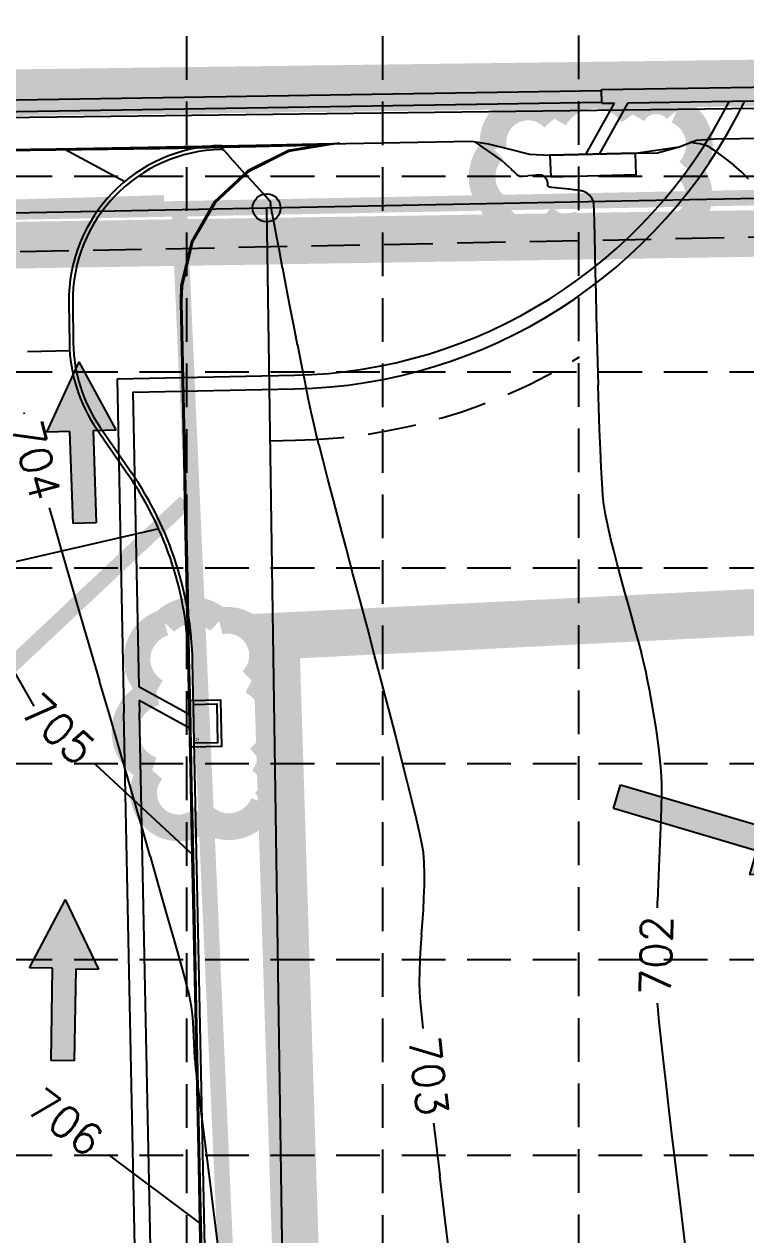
# Model space of a CAD drawing. Extents: x 5513 to 6525, y 3862 to 5479.
# Drawn here: x 6174.7 to 6267.5, y 4988.2 to 5144.1 of the extents above; entities that cross this region are included whole.
import ezdxf

# ---------------------------------------------------------------- set-up
doc = ezdxf.new("R2010")
doc.units = 0
doc.header["$LTSCALE"] = 50
doc.header["$MEASUREMENT"] = 0
for name, pattern in [('DAREA', [0.45, 0.35, -0.1]), ('DASH', [0.375, 0.25, -0.125]), ('HIDDEN', [0.375, 0.25, -0.125]), ('HIDDEN2', [0.1875, 0.125, -0.0625])]:
    doc.linetypes.add(name, pattern=pattern)
for name, color, linetype in [('C-DRNA-E', 11, 'DAREA'), ('C-DRNG-FLOW-ARRW', 7, 'Continuous'), ('C-PKNG-BACK-N', 7, 'Continuous'), ('C-PKNG-FACE-N', 4, 'Continuous'), ('C-STRM-PIPE-E', 14, 'Continuous'), ('C-STRM-PIPE-N', 4, 'Continuous'), ('c-strm-strc-n', 4, 'Continuous'), ('C-TOPO-MAJR-N', 7, 'Continuous'), ('C-TOPO-MINR-N', 7, 'Continuous'), ('C-WTRC-EDGE', 4, 'HIDDEN2'), ('C-WTRC-FLOW-N', 7, 'Continuous'), ('CONT-MNR', 14, 'Continuous'), ('GRID', 254, 'HIDDEN'), ('INLET PROTECTION', 5, 'Continuous'), ('LIMITS OF DISTURBANCE', 1, 'DASH'), ('SILT FENCE', 200, 'Continuous'), ('V-ESMT-STRM-N', 2, 'HIDDEN2'), ('V-ESMT-UTIL-N', 2, 'HIDDEN2'), ('v-pave-back-e', 6, 'Continuous'), ('v-prop-corn', 2, 'Continuous'), ('v-prop-line', 3, 'Continuous'), ('V-PROP-SUBD-N', 4, 'Continuous'), ('v-strm-strc', 7, 'Continuous'), ('v-topo-bndy', 140, 'Continuous'), ('V-TOPO-BNDY-2', 7, 'Continuous')]:
    doc.layers.add(name, color=color, linetype=linetype)
for name, color, linetype, plot in [('C-TOPO-TINN--SUB-FACE', 6, 'Continuous', False), ('C-TOPO-TINN-CURB', 5, 'Continuous', False), ('C-TOPO-TINN-PVMT', 4, 'Continuous', False), ('C-TOPO-TINN-SUBG', 3, 'Continuous', False)]:
    doc.layers.add(name, color=color, linetype=linetype, plot=plot)
doc.styles.add('L100', font='simplex', dxfattribs={"height": 5})
doc.styles.add('L80', font='simplex', dxfattribs={"height": 4})
doc.styles.get("Standard").update_dxf_attribs({"font": 'ARIAL.TTF'})

# ---------------------------------------------------------------- blocks, each defined once
blk = doc.blocks.new('tf')
for p, q in [((0.0358, 0.1557), (-0.0842, 0.0957)), ((0.0358, 0.1157), (0.0358, 0.1557)), ((0.0358, 0.1157), (0.1958, 0.1157)), ((0.1958, 0.1157), (0.1958, 0.0757)), ((0.0358, 0.0357), (-0.0842, 0.0957)), ((0.0358, 0.0757), (0.0358, 0.0357)), ((0.1958, 0.0757), (0.0358, 0.0757))]:
    blk.add_line(p, q)
for points in [[(0.0358, 0.1557), (0.0358, 0.0357), (-0.0842, 0.0957), (0.0358, 0.0357)], [(0.1958, 0.0757), (0.1958, 0.1157), (0.0358, 0.0757), (0.0358, 0.1157)]]:
    blk.add_solid(points)

msp = doc.modelspace()

# ---------------------------------------------------------------- linework, layer by layer
at = {"layer": 'C-DRNA-E', "color": 7, "const_width": 2, "flags": 128}
msp.add_lwpolyline([(5728.77, 4476.01), (6423.84, 4489.8), (6414.53, 5124.61), (6036.52, 5117.29), (6006.42, 5046.81), (5930.42, 4919.4)], dxfattribs=at)
at = {"layer": 'C-PKNG-BACK-N', "color": 7}
for p, q in [((6180.9, 5108.23), (6180.97, 5103.05)), ((6184.41, 5092.26), (6188.5, 5086.31)), ((6203.86, 4699.05), (6196.33, 5062.01))]:
    msp.add_line(p, q, dxfattribs=at)
for centre, radius, start, end in [((6200.4, 5108.49), 19.5, 91.0012, 180.7696), ((6200.47, 5103.31), 19.5, 180.7696, 214.5368), ((6151.84, 5061.08), 44.5, 1.1876, 34.5368)]:
    msp.add_arc(centre, radius, start, end, dxfattribs=at)
at = {"layer": 'C-PKNG-FACE-N', "color": 7}
for p, q in [((6180.4, 5108.22), (6180.47, 5103.05)), ((6184, 5091.98), (6188.09, 5086.03)), ((6203.36, 4699.04), (6195.83, 5062))]:
    msp.add_line(p, q, dxfattribs=at)
for centre, radius, start, end in [((6200.4, 5108.49), 20, 91.0012, 180.7696), ((6200.47, 5103.31), 20, 180.7696, 214.5368), ((6151.84, 5061.08), 44, 1.1876, 34.5368)]:
    msp.add_arc(centre, radius, start, end, dxfattribs=at)
at = {"layer": 'C-STRM-PIPE-E', "color": 7}
for p, q in [((6248.99, 5135.7), (6398.15, 5138.05)), ((6131.24, 5133.72), (6248.99, 5135.57)), ((6249.01, 5133.95), (6248.99, 5135.7)), ((6252.39, 5134), (6398.18, 5136.3)), ((6131.26, 5132.22), (6249.01, 5134.07)), ((6246.97, 5127.36), (6250.65, 5133.97)), ((6248.71, 5127.4), (6252.39, 5134)), ((6249.01, 5133.95), (6250.65, 5133.97))]:
    msp.add_line(p, q, dxfattribs=at)
at = {"layer": 'C-STRM-PIPE-N', "color": 7}
for p, q in [((6186.62, 5098.46), (6209.42, 5098.91)), ((6186.62, 5098.46), (6187.5, 5055.43)), ((6188.65, 5096.75), (6209.45, 5097.16)), ((6188.65, 5096.75), (6189.43, 5058.76)), ((6195.98, 5055.15), (6189.43, 5058.76)), ((6189.46, 5057.02), (6189.5, 5055.47)), ((6196.01, 5053.42), (6189.46, 5057.02)), ((6194.71, 4701.83), (6187.5, 5055.43)), ((6196.71, 4701.87), (6189.5, 5055.47))]:
    msp.add_line(p, q, dxfattribs=at)
for radius, end in [(64.12, 333.2953), (65.88, 334.0885)]:
    msp.add_arc((6208.15, 5163.02), radius, 271.1368, end, dxfattribs=at)
at = {"layer": 'c-strm-strc-n', "color": 7}
for points in [[(6195.94, 5057), (6199.94, 5057.08), (6200.06, 5051.08), (6196.06, 5051)], [(6196.45, 5056.51), (6199.45, 5056.57), (6199.55, 5051.57), (6196.55, 5051.51)]]:
    msp.add_lwpolyline(points, close=True, dxfattribs=at)
at = {"layer": 'C-TOPO-MAJR-N', "color": 7, "elevation": 705}
for points in [[(6191.98, 5079.11), (6166.19, 5073.19), (6175.88, 5056.28)], [(6183.8, 5048.83), (6196.35, 5037.11)]]:
    msp.add_lwpolyline(points, dxfattribs=at)
at = {"layer": 'C-TOPO-MINR-N', "color": 7}
for points, elevation in [([(6179.8, 5128.08), (6187.6, 5123.86)], 703), ([(6175.08, 5101.97), (6180.5, 5102.08)], 704), ([(6197.33, 4989.66), (6185.56, 4998.49)], 706)]:
    msp.add_lwpolyline(points, dxfattribs=dict(at, elevation=elevation))
at = {"layer": 'C-TOPO-TINN--SUB-FACE', "color": 7}
msp.add_polyline3d([(6172.06, 5127.89, 703.85), (6182.06, 5128.03, 703.54), (6192.06, 5128.18, 703.23), (6194.46, 5128.22, 703.16), (6204.46, 5128.44, 702.85), (6213.8, 5128.66, 702.56), (6208.71, 5127.81, 702.85), (6203.45, 5125.21, 703.14), (6199.17, 5121.2, 703.42), (6196.23, 5116.12, 703.71), (6194.89, 5110.41, 704), (6194.82, 5108.31, 704.1), (6195.03, 5098.31, 704.64), (6195.24, 5088.32, 705.19), (6195.36, 5082.58, 705.5), (6195.56, 5072.58, 705.31), (6195.77, 5062.59, 705.12), (6195.91, 5056.06, 705), (6196.11, 5046.07, 705.26), (6196.3, 5037.11, 705.5), (6196.51, 5027.11, 705.71), (6196.71, 5017.11, 705.92), (6196.92, 5007.11, 706.13), (6197.13, 4997.12, 706.34), (6197.28, 4989.66, 706.5), (6197.49, 4979.66, 706.62)], dxfattribs=at)
at = {"layer": 'C-TOPO-TINN-CURB', "color": 7}
msp.add_polyline3d([(6172.06, 5127.99, 703.85), (6182.06, 5128.13, 703.54), (6192.06, 5128.28, 703.23), (6194.46, 5128.32, 703.16), (6204.46, 5128.54, 702.86), (6214.45, 5128.77, 702.56), (6215.2, 5128.79, 702.56), (6208.74, 5127.71, 702.85), (6203.51, 5125.12, 703.14), (6199.25, 5121.13, 703.42), (6196.32, 5116.08, 703.71), (6194.99, 5110.39, 704), (6194.92, 5108.31, 704.1), (6195.13, 5098.31, 704.64), (6195.34, 5088.32, 705.19), (6195.46, 5082.58, 705.5), (6195.66, 5072.59, 705.31), (6195.87, 5062.59, 705.12), (6196.01, 5056.07, 705), (6196.21, 5046.07, 705.26), (6196.4, 5037.11, 705.5), (6196.61, 5027.11, 705.71), (6196.81, 5017.11, 705.92), (6197.02, 5007.12, 706.13), (6197.23, 4997.12, 706.34), (6197.38, 4989.66, 706.5), (6197.59, 4979.67, 706.62)], dxfattribs=at)
at = {"layer": 'C-TOPO-TINN-PVMT', "color": 7}
msp.add_polyline3d([(6172.06, 5127.94, 703.35), (6182.06, 5128.08, 703.04), (6192.06, 5128.23, 702.73), (6194.46, 5128.27, 702.66), (6204.46, 5128.49, 702.36), (6214.45, 5128.72, 702.06), (6214.5, 5128.72, 702.06), (6208.73, 5127.76, 702.35), (6203.48, 5125.17, 702.64), (6199.21, 5121.16, 702.92), (6196.28, 5116.1, 703.21), (6194.94, 5110.4, 703.5), (6194.87, 5108.31, 703.6), (6195.08, 5098.31, 704.14), (6195.29, 5088.32, 704.69), (6195.41, 5082.58, 705), (6195.61, 5072.59, 704.81), (6195.82, 5062.59, 704.62), (6195.96, 5056.07, 704.5), (6196.16, 5046.07, 704.76), (6196.35, 5037.11, 705), (6196.56, 5027.11, 705.21), (6196.76, 5017.11, 705.42), (6196.97, 5007.12, 705.63), (6197.18, 4997.12, 705.84), (6197.33, 4989.66, 706), (6197.54, 4979.66, 706.12)], dxfattribs=at)
at = {"layer": 'C-TOPO-TINN-SUBG', "color": 7}
msp.add_polyline3d([(6172.06, 5127.84, 702.85), (6182.06, 5127.98, 702.54), (6192.06, 5128.13, 702.23), (6194.46, 5128.17, 702.16), (6204.46, 5128.39, 701.85), (6213.1, 5128.59, 701.56), (6208.7, 5127.86, 701.85), (6203.42, 5125.25, 702.14), (6199.13, 5121.23, 702.42), (6196.18, 5116.14, 702.71), (6194.84, 5110.41, 703), (6194.77, 5108.31, 703.1), (6194.98, 5098.31, 703.64), (6195.19, 5088.31, 704.19), (6195.31, 5082.58, 704.5), (6195.51, 5072.58, 704.31), (6195.72, 5062.59, 704.12), (6195.86, 5056.06, 704), (6196.06, 5046.07, 704.26), (6196.25, 5037.11, 704.5), (6196.46, 5027.11, 704.71), (6196.66, 5017.11, 704.92), (6196.87, 5007.11, 705.13), (6197.08, 4997.12, 705.34), (6197.23, 4989.66, 705.5), (6197.44, 4979.66, 705.62)], dxfattribs=at)
at = {"layer": 'C-WTRC-EDGE', "color": 7, "const_width": 2}
for points in [[(6192.68, 5121.11), (6042.46, 5116.72)], [(6211.45, 4739.29), (6194.63, 5120.25)], [(6162.27, 5119.61), (6163.79, 5052.83), (6195.41, 5082.58)]]:
    msp.add_lwpolyline(points, dxfattribs=at)
at = {"layer": 'CONT-MNR', "color": 42}
for points, elevation in [([(6233.14, 5128.68), (6232.69, 5128.99)], 702), ([(6260.49, 5128.91), (6260.53, 5128.98)], 701), ([(6260.57, 5128.88), (6260.49, 5128.91)], 701), ([(6260.53, 5128.98), (6260.59, 5129.05)], 701), ([(6201.16, 5126.98), (6200.38, 5127.84)], 703), ([(6234.42, 5127.79), (6233.74, 5128.26)], 702), ([(6235.1, 5127.31), (6234.42, 5127.79)], 702), ([(6260.93, 5128.79), (6260.74, 5128.84)], 701), ([(6264.25, 5127.34), (6263.51, 5127.86)], 701), ([(6266.99, 5125.1), (6266.04, 5125.94)], 701), ([(6204.07, 5123.78), (6203.08, 5124.87)], 703), ([(6238.83, 5124.52), (6238.46, 5124.52)], 702), ([(6240.92, 5124.71), (6240.24, 5124.66)], 702), ([(6241.6, 5124.5), (6241.31, 5124.68)], 702), ([(6241.99, 5123.98), (6241.82, 5124.25)], 702), ([(6242.08, 5123.32), (6242.06, 5123.47)], 702), ([(6242.19, 5123.18), (6242.16, 5123.19)], 702), ([(6243.88, 5122.95), (6243.07, 5123.04)], 702), ([(6206.41, 5121.17), (6206.22, 5121.39)], 703), ([(6247.73, 5121.73), (6247.48, 5122.05)], 702), ([(6247.94, 5121.34), (6247.73, 5121.73)], 702), ([(6247.98, 5120.95), (6247.94, 5121.34)], 702), ([(6206.38, 5120.88), (6206.41, 5121.03)], 703), ([(6206.82, 5118.51), (6206.58, 5119.77)], 703), ([(6207.13, 5116.87), (6206.82, 5118.51)], 703), ([(6248.22, 5112.18), (6248.17, 5114.64)], 702), ([(6208.87, 5107.84), (6208.38, 5110.34)], 703), ([(6248.34, 5106.62), (6248.28, 5109.49)], 702), ([(6209.36, 5105.29), (6208.87, 5107.84)], 703), ([(6248.48, 5100.64), (6248.41, 5103.65)], 702), ([(6211.61, 5094.14), (6211.23, 5095.94)], 703), ([(6211.93, 5092.69), (6211.61, 5094.14)], 703), ([(6212.6, 5089.94), (6212.2, 5091.55)], 703), ([(6213.75, 5085.53), (6213.13, 5087.92)], 703), ([(6249.04, 5085.02), (6248.93, 5087.02)], 702), ([(6214.46, 5082.83), (6213.75, 5085.53)], 703), ([(6249.16, 5083.4), (6249.04, 5085.02)], 702), ([(6179.46, 5076.44), (6178.46, 5079.93)], 704), ([(6216.98, 5073.34), (6216.09, 5076.69)], 703), ([(6250.99, 5074.6), (6250.55, 5076.32)], 702), ([(6217.9, 5069.88), (6216.98, 5073.34)], 703), ([(6251.95, 5071.08), (6251.46, 5072.84)], 702), ([(6181.78, 5068.43), (6180.57, 5072.59)], 704), ([(6183.05, 5064.05), (6181.78, 5068.43)], 704), ([(6253.78, 5064.47), (6253.36, 5065.99)], 702), ([(6254.91, 5059.62), (6254.67, 5060.82)], 702), ([(6221.59, 5055.87), (6220.7, 5059.3)], 703), ([(6223.24, 5049.47), (6222.45, 5052.58)], 703), ([(6256.35, 5050.93), (6256.19, 5052.18)], 702), ([(6256.49, 5049.7), (6256.35, 5050.93)], 702), ([(6188.38, 5045.67), (6187.05, 5050.25)], 704), ([(6256.7, 5047.25), (6256.61, 5048.47)], 702), ([(6256.7, 5043.35), (6256.73, 5044.9)], 702), ([(6256.73, 5044.9), (6256.73, 5046.22)], 702), ([(6225.16, 5041.72), (6224.61, 5043.99)], 703), ([(6256.65, 5041.6), (6256.7, 5043.35)], 702), ([(6190.89, 5036.96), (6189.67, 5041.22)], 704), ([(6225.88, 5038.39), (6225.58, 5039.84)], 703), ([(6256.49, 5037.66), (6256.58, 5039.69)], 702), ([(6256.4, 5035.54), (6256.49, 5037.66)], 702), ([(6256.3, 5033.38), (6256.4, 5035.54)], 702), ([(6193.08, 5029.33), (6192.04, 5032.97)], 704), ([(6226.12, 5031.64), (6226.18, 5033.2)], 703), ([(6226.04, 5030.05), (6226.12, 5031.64)], 703), ([(6194, 5026.09), (6193.08, 5029.33)], 704), ([(6194.77, 5023.34), (6194, 5026.09)], 704), ([(6225.57, 5022.15), (6225.63, 5023.65)], 703), ([(6225.58, 5019.4), (6225.55, 5020.73)], 703), ([(6225.67, 5018.21), (6225.58, 5019.4)], 703), ([(6225.88, 5016.13), (6225.67, 5018.21)], 703), ([(6196.39, 5015.59), (6196.31, 5016.55)], 704), ([(6196.45, 5014.68), (6196.39, 5015.59)], 704), ([(6196.5, 5013.77), (6196.45, 5014.68)], 704), ([(6196.75, 5009.71), (6196.65, 5010.84)], 704), ([(6196.87, 5008.67), (6196.75, 5009.71)], 704), ([(6197.12, 5006.65), (6196.87, 5008.67)], 704), ([(6197.48, 5003.76), (6197.12, 5006.65)], 704), ([(6227.59, 5000.9), (6227.4, 5002.55)], 703), ([(6258.45, 4997.71), (6258.04, 5001.18)], 702), ([(6199.12, 4990.74), (6198.49, 4995.7)], 704), ([(6259.31, 4990.57), (6258.88, 4994.16)], 702), ([(6229.49, 4984.77), (6228.82, 4990.41)], 703)]:
    msp.add_lwpolyline(points, dxfattribs=dict(at, elevation=elevation))
at = {"layer": 'CONT-MNR', "color": 42, "extrusion": (0.740187, 0.672401, 0), "elevation": 8037.4}
msp.add_lwpolyline([(-373.58, 703), (-372.75, 703)], dxfattribs=at)
at = {"layer": 'CONT-MNR', "color": 42, "extrusion": (-0.567141, -0.823621, 0), "elevation": -7759.15}
msp.add_lwpolyline([(2225.79, 702), (2225.06, 702)], dxfattribs=at)
at = {"layer": 'CONT-MNR', "color": 42, "extrusion": (-0.251376, -0.967889, 0), "elevation": -6537.95}
msp.add_lwpolyline([(4770.43, 701), (4770.26, 701)], dxfattribs=at)
at = {"layer": 'CONT-MNR', "color": 42, "extrusion": (-0.131906, -0.991262, 0), "elevation": -5909.83}
msp.add_lwpolyline([(5529.97, 701), (5529.71, 701)], dxfattribs=at)
at = {"layer": 'CONT-MNR', "color": 42, "extrusion": (-0.125204, -0.992131, 0), "elevation": -5872.33}
msp.add_lwpolyline([(5570.21, 701), (5569.78, 701)], dxfattribs=at)
at = {"layer": 'CONT-MNR', "color": 42, "extrusion": (-0.199476, -0.979903, 0), "elevation": -6274.67}
msp.add_lwpolyline([(5113.25, 701), (5112.73, 701)], dxfattribs=at)
at = {"layer": 'CONT-MNR', "color": 42, "extrusion": (-0.348875, -0.937169, 0), "elevation": -6991.07}
msp.add_lwpolyline([(4079.95, 701), (4079.43, 701)], dxfattribs=at)
at = {"layer": 'CONT-MNR', "color": 42, "extrusion": (-0.507487, -0.861659, 0), "elevation": -7597.15}
msp.add_lwpolyline([(2794.02, 701), (2793.64, 701)], dxfattribs=at)
at = {"layer": 'CONT-MNR', "color": 42, "extrusion": (0.545998, 0.837787, 0), "elevation": 7715.91}
msp.add_lwpolyline([(-2447.68, 701), (-2447.02, 701)], dxfattribs=at)
at = {"layer": 'CONT-MNR', "color": 42, "extrusion": (0.7392, 0.673486, 0), "elevation": 8036.84}
msp.add_lwpolyline([(-387.91, 703), (-386.53, 703)], dxfattribs=at)
at = {"layer": 'CONT-MNR', "color": 42, "extrusion": (0.739341, 0.673332, 0), "elevation": 8036.92}
msp.add_lwpolyline([(-387.71, 703), (-386.23, 703)], dxfattribs=at)
at = {"layer": 'CONT-MNR', "color": 42, "extrusion": (0.582944, 0.812512, 0), "elevation": 7800.72}
msp.add_lwpolyline([(-2077.91, 702), (-2077.16, 702)], dxfattribs=at)
at = {"layer": 'CONT-MNR', "color": 42, "extrusion": (-0.604475, -0.796624, 0), "elevation": -7853.53}
msp.add_lwpolyline([(1869.03, 702), (1868.44, 702)], dxfattribs=at)
at = {"layer": 'CONT-MNR', "color": 42, "extrusion": (0.645059, 0.764132, 0), "elevation": 7940.05}
msp.add_lwpolyline([(-1458.92, 702), (-1458.35, 702)], dxfattribs=at)
at = {"layer": 'CONT-MNR', "color": 42, "extrusion": (-0.671601, -0.740913, 0), "elevation": -7986.55}
msp.add_lwpolyline([(1178.63, 702), (1178.06, 702)], dxfattribs=at)
at = {"layer": 'CONT-MNR', "color": 42, "extrusion": (0.599664, 0.800252, 0), "elevation": 7859.61}
msp.add_lwpolyline([(-1939.37, 701), (-1938.29, 701)], dxfattribs=at)
at = {"layer": 'CONT-MNR', "color": 42, "extrusion": (0.629371, 0.777105, 0), "elevation": 7927.06}
msp.add_lwpolyline([(-1643.24, 701), (-1642.05, 701)], dxfattribs=at)
at = {"layer": 'CONT-MNR', "color": 42, "extrusion": (-0.686322, -0.727298, 0), "elevation": -8008.58}
msp.add_lwpolyline([(1018.77, 702), (1018.25, 702)], dxfattribs=at)
at = {"layer": 'CONT-MNR', "color": 42, "extrusion": (-0.690827, -0.72302, 0), "elevation": -8014.75}
msp.add_lwpolyline([(969.41, 702), (968.99, 702)], dxfattribs=at)
at = {"layer": 'CONT-MNR', "color": 42, "extrusion": (-0.675981, -0.73692, 0), "elevation": -7993.38}
msp.add_lwpolyline([(1132.47, 702), (1132.2, 702)], dxfattribs=at)
at = {"layer": 'CONT-MNR', "color": 42, "extrusion": (-0.688873, -0.724883, 0), "elevation": -8012.11}
msp.add_lwpolyline([(991.56, 702), (991.31, 702)], dxfattribs=at)
at = {"layer": 'CONT-MNR', "color": 42, "extrusion": (-0.675185, -0.737649, 0), "elevation": -7992.15}
msp.add_lwpolyline([(1141.57, 702), (1141.35, 702)], dxfattribs=at)
at = {"layer": 'CONT-MNR', "color": 42, "extrusion": (-0.455229, -0.890375, 0), "elevation": -7402.67}
msp.add_lwpolyline([(3221.74, 702), (3221.51, 702)], dxfattribs=at)
at = {"layer": 'CONT-MNR', "color": 42, "extrusion": (0.093237, -0.995644, 0), "elevation": -4520.5}
msp.add_lwpolyline([(6690.11, 702), (6689.45, 702)], dxfattribs=at)
at = {"layer": 'CONT-MNR', "color": 42, "extrusion": (0.102251, -0.994759, 0), "elevation": -4459.73}
msp.add_lwpolyline([(6731.53, 702), (6730.77, 702)], dxfattribs=at)
at = {"layer": 'CONT-MNR', "color": 42, "extrusion": (-0.063211, -0.998, 0), "elevation": -5508.95}
msp.add_lwpolyline([(5904.9, 702), (5904.5, 702)], dxfattribs=at)
at = {"layer": 'CONT-MNR', "color": 42, "extrusion": (0.750724, 0.660616, 0), "elevation": 8071.05}
msp.add_lwpolyline([(-276.55, 702), (-276.21, 702)], dxfattribs=at)
at = {"layer": 'CONT-MNR', "color": 42, "extrusion": (-0.706418, -0.707795, 0), "elevation": -8054.63}
msp.add_lwpolyline([(816.57, 701), (815.28, 701)], dxfattribs=at)
at = {"layer": 'CONT-MNR', "color": 42, "extrusion": (0.740581, 0.671967, 0), "elevation": 8037.63}
msp.add_lwpolyline([(-375.7, 703), (-374.35, 703)], dxfattribs=at)
at = {"layer": 'CONT-MNR', "color": 42, "extrusion": (0.742172, 0.67021, 0), "elevation": 8038.5}
msp.add_lwpolyline([(-357.76, 703), (-356.65, 703)], dxfattribs=at)
at = {"layer": 'CONT-MNR', "color": 42, "extrusion": (0.97371, 0.227791, 0), "elevation": 7245.08}
msp.add_lwpolyline([(3567.11, 702), (3567.4, 702)], dxfattribs=at)
at = {"layer": 'CONT-MNR', "color": 42, "extrusion": (0.99985, 0.017307, 0), "elevation": 6329.8}
msp.add_lwpolyline([(5014.67, 702), (5014.89, 702)], dxfattribs=at)
at = {"layer": 'CONT-MNR', "color": 42, "extrusion": (0.890047, 0.455869, 0), "elevation": 7891.31}
msp.add_lwpolyline([(1714.32, 702), (1714.42, 702)], dxfattribs=at)
at = {"layer": 'CONT-MNR', "color": 42, "extrusion": (0.742137, 0.670248, 0), "elevation": 8066.35}
msp.add_lwpolyline([(-381.68, 702), (-381.63, 702)], dxfattribs=at)
at = {"layer": 'CONT-MNR', "color": 42, "extrusion": (-0.291826, -0.956471, 0), "elevation": -6721.8}
msp.add_lwpolyline([(4475.5, 702), (4475.4, 702)], dxfattribs=at)
at = {"layer": 'CONT-MNR', "color": 42, "extrusion": (-0.174865, -0.984592, 0), "elevation": -6135.77}
msp.add_lwpolyline([(5250.52, 702), (5250.25, 702)], dxfattribs=at)
at = {"layer": 'CONT-MNR', "color": 42, "extrusion": (-0.122034, -0.992526, 0), "elevation": -5846.61}
msp.add_lwpolyline([(5571.22, 702), (5570.7, 702)], dxfattribs=at)
at = {"layer": 'CONT-MNR', "color": 42, "extrusion": (-0.096969, -0.995287, 0), "elevation": -5704.27}
msp.add_lwpolyline([(5718.6, 702), (5717.69, 702)], dxfattribs=at)
at = {"layer": 'CONT-MNR', "color": 42, "extrusion": (-0.109892, -0.993944, 0), "elevation": -5778.09}
msp.add_lwpolyline([(5644.88, 702), (5644.01, 702)], dxfattribs=at)
at = {"layer": 'CONT-MNR', "color": 42, "extrusion": (-0.147698, -0.989032, 0), "elevation": -5989.06}
msp.add_lwpolyline([(5421.24, 702), (5420.53, 702)], dxfattribs=at)
at = {"layer": 'CONT-MNR', "color": 42, "extrusion": (0.745955, 0.665997, 0), "elevation": 8040.39}
msp.add_lwpolyline([(-312.99, 703), (-312.23, 703)], dxfattribs=at)
at = {"layer": 'CONT-MNR', "color": 42, "extrusion": (0.997922, -0.064426, 0), "elevation": 5863.58}
msp.add_lwpolyline([(5510.24, 703), (5510.38, 703)], dxfattribs=at)
at = {"layer": 'CONT-MNR', "color": 42, "extrusion": (-0.266449, -0.963849, 0), "elevation": -6601.81}
msp.add_lwpolyline([(4656.05, 702), (4655.62, 702)], dxfattribs=at)
at = {"layer": 'CONT-MNR', "color": 42, "extrusion": (0.512762, 0.858531, 0), "elevation": 7600.97}
msp.add_lwpolyline([(-2736.86, 702), (-2736.41, 702)], dxfattribs=at)
at = {"layer": 'CONT-MNR', "color": 42, "extrusion": (-0.647324, -0.762215, 0), "elevation": -7948.25}
msp.add_lwpolyline([(1446.3, 702), (1445.89, 702)], dxfattribs=at)
at = {"layer": 'CONT-MNR', "color": 42, "extrusion": (0.984223, 0.176932, 0), "elevation": 7014.51}
msp.add_lwpolyline([(3941.68, 703), (3941.98, 703)], dxfattribs=at)
at = {"layer": 'CONT-MNR', "color": 42, "extrusion": (0.983009, 0.18356, 0), "elevation": 7040.91}
msp.add_lwpolyline([(3893.5, 703), (3894.32, 703)], dxfattribs=at)
at = {"layer": 'CONT-MNR', "color": 42, "extrusion": (0.998909, 0.046704, 0), "elevation": 6480.33}
msp.add_lwpolyline([(4822.63, 702), (4823.56, 702)], dxfattribs=at)
at = {"layer": 'CONT-MNR', "color": 42, "extrusion": (0.999473, 0.032468, 0), "elevation": 6410.97}
msp.add_lwpolyline([(4913.06, 702), (4914.47, 702)], dxfattribs=at)
at = {"layer": 'CONT-MNR', "color": 42, "extrusion": (0.999648, 0.02653, 0), "elevation": 6381.67}
msp.add_lwpolyline([(4949.25, 702), (4951.06, 702)], dxfattribs=at)
at = {"layer": 'CONT-MNR', "color": 42, "extrusion": (0.982318, 0.187219, 0), "elevation": 7055.36}
msp.add_lwpolyline([(3862.31, 703), (3864.3, 703)], dxfattribs=at)
at = {"layer": 'CONT-MNR', "color": 42, "extrusion": (0.999721, 0.023625, 0), "elevation": 6367.26}
msp.add_lwpolyline([(4965.6, 702), (4967.77, 702)], dxfattribs=at)
at = {"layer": 'CONT-MNR', "color": 42, "extrusion": (0.982155, 0.188074, 0), "elevation": 7058.71}
msp.add_lwpolyline([(3853.93, 703), (3856.17, 703)], dxfattribs=at)
at = {"layer": 'CONT-MNR', "color": 42, "extrusion": (0.98198, 0.188985, 0), "elevation": 7062.29}
msp.add_lwpolyline([(3844.95, 703), (3847.38, 703)], dxfattribs=at)
at = {"layer": 'CONT-MNR', "color": 42, "extrusion": (0.999763, 0.021756, 0), "elevation": 6357.96}
msp.add_lwpolyline([(4972.34, 702), (4975.03, 702)], dxfattribs=at)
at = {"layer": 'CONT-MNR', "color": 42, "extrusion": (0.999742, 0.022714, 0), "elevation": 6362.72}
msp.add_lwpolyline([(4960.41, 702), (4963.38, 702)], dxfattribs=at)
at = {"layer": 'CONT-MNR', "color": 42, "extrusion": (0.981259, 0.192694, 0), "elevation": 7076.75}
msp.add_lwpolyline([(3810.53, 703), (3813.11, 703)], dxfattribs=at)
at = {"layer": 'CONT-MNR', "color": 42, "extrusion": (0.980892, 0.194555, 0), "elevation": 7083.97}
msp.add_lwpolyline([(3794.61, 703), (3797.1, 703)], dxfattribs=at)
at = {"layer": 'CONT-MNR', "color": 42, "extrusion": (0.980402, 0.197006, 0), "elevation": 7093.43}
msp.add_lwpolyline([(3774.55, 703), (3776.89, 703)], dxfattribs=at)
at = {"layer": 'CONT-MNR', "color": 42, "extrusion": (0.999663, 0.025951, 0), "elevation": 6378.75}
msp.add_lwpolyline([(4933.76, 702), (4936.76, 702)], dxfattribs=at)
at = {"layer": 'CONT-MNR', "color": 42, "extrusion": (0.979713, 0.200406, 0), "elevation": 7106.48}
msp.add_lwpolyline([(3747.79, 703), (3749.92, 703)], dxfattribs=at)
at = {"layer": 'CONT-MNR', "color": 42, "extrusion": (0.999591, 0.028613, 0), "elevation": 6391.86}
msp.add_lwpolyline([(4913.84, 702), (4916.76, 702)], dxfattribs=at)
at = {"layer": 'CONT-MNR', "color": 42, "extrusion": (0.99948, 0.03225, 0), "elevation": 6409.7}
msp.add_lwpolyline([(4887.76, 702), (4890.55, 702)], dxfattribs=at)
at = {"layer": 'CONT-MNR', "color": 42, "extrusion": (0.972292, 0.23377, 0), "elevation": 7194.41}
msp.add_lwpolyline([(3509.3, 704), (3509.46, 704)], dxfattribs=at)
at = {"layer": 'CONT-MNR', "color": 42, "extrusion": (0.972719, 0.231985, 0), "elevation": 7223.89}
msp.add_lwpolyline([(3511.51, 703), (3512.69, 703)], dxfattribs=at)
at = {"layer": 'CONT-MNR', "color": 42, "extrusion": (0.999305, 0.037278, 0), "elevation": 6434.21}
msp.add_lwpolyline([(4852.86, 702), (4855.45, 702)], dxfattribs=at)
at = {"layer": 'CONT-MNR', "color": 42, "extrusion": (0.968338, 0.249643, 0), "elevation": 7286.57}
msp.add_lwpolyline([(3375.76, 703), (3377.85, 703)], dxfattribs=at)
at = {"layer": 'CONT-MNR', "color": 42, "extrusion": (0.999011, 0.044453, 0), "elevation": 6468.89}
msp.add_lwpolyline([(4804.21, 702), (4806.53, 702)], dxfattribs=at)
at = {"layer": 'CONT-MNR', "color": 42, "extrusion": (0.966665, 0.256043, 0), "elevation": 7308.73}
msp.add_lwpolyline([(3319.16, 703), (3322.23, 703)], dxfattribs=at)
at = {"layer": 'CONT-MNR', "color": 42, "extrusion": (0.994192, 0.107624, 0), "elevation": 6759.96}
msp.add_lwpolyline([(4380.14, 702), (4381.32, 702)], dxfattribs=at)
at = {"layer": 'CONT-MNR', "color": 42, "extrusion": (0.986606, 0.163119, 0), "elevation": 6994.6}
msp.add_lwpolyline([(3993.5, 702), (3994.79, 702)], dxfattribs=at)
at = {"layer": 'CONT-MNR', "color": 42, "extrusion": (0.961234, 0.275735, 0), "elevation": 7339.65}
msp.add_lwpolyline([(3179.38, 704), (3181.38, 704)], dxfattribs=at)
at = {"layer": 'CONT-MNR', "color": 42, "extrusion": (0.980266, 0.197684, 0), "elevation": 7130.59}
msp.add_lwpolyline([(3743.81, 702), (3745.27, 702)], dxfattribs=at)
at = {"layer": 'CONT-MNR', "color": 42, "extrusion": (0.966499, 0.25667, 0), "elevation": 7310.88}
msp.add_lwpolyline([(3311.13, 703), (3314.42, 703)], dxfattribs=at)
at = {"layer": 'CONT-MNR', "color": 42, "extrusion": (0.975181, 0.221411, 0), "elevation": 7219.34}
msp.add_lwpolyline([(3568.09, 702), (3569.69, 702)], dxfattribs=at)
at = {"layer": 'CONT-MNR', "color": 42, "extrusion": (0.971209, 0.23823, 0), "elevation": 7279.92}
msp.add_lwpolyline([(3441.1, 702), (3442.8, 702)], dxfattribs=at)
at = {"layer": 'CONT-MNR', "color": 42, "extrusion": (0.960638, 0.277803, 0), "elevation": 7346.48}
msp.add_lwpolyline([(3155.94, 704), (3159.95, 704)], dxfattribs=at)
at = {"layer": 'CONT-MNR', "color": 42, "extrusion": (0.965927, 0.258814, 0), "elevation": 7351.38}
msp.add_lwpolyline([(3282.03, 702), (3283.85, 702)], dxfattribs=at)
at = {"layer": 'CONT-MNR', "color": 42, "extrusion": (0.966585, 0.256347, 0), "elevation": 7309.78}
msp.add_lwpolyline([(3302.88, 703), (3306.53, 703)], dxfattribs=at)
at = {"layer": 'CONT-MNR', "color": 42, "extrusion": (0.963485, 0.267762, 0), "elevation": 7381.5}
msp.add_lwpolyline([(3210.05, 702), (3211.87, 702)], dxfattribs=at)
at = {"layer": 'CONT-MNR', "color": 42, "extrusion": (0.963236, 0.268657, 0), "elevation": 7384.48}
msp.add_lwpolyline([(3201.43, 702), (3203.19, 702)], dxfattribs=at)
at = {"layer": 'CONT-MNR', "color": 42, "extrusion": (0.963683, 0.26705, 0), "elevation": 7379.13}
msp.add_lwpolyline([(3212.05, 702), (3213.74, 702)], dxfattribs=at)
at = {"layer": 'CONT-MNR', "color": 42, "extrusion": (0.96678, 0.255609, 0), "elevation": 7307.25}
msp.add_lwpolyline([(3304.8, 703), (3308.46, 703)], dxfattribs=at)
at = {"layer": 'CONT-MNR', "color": 42, "extrusion": (0.960376, 0.278709, 0), "elevation": 7349.45}
msp.add_lwpolyline([(3135.39, 704), (3140.12, 704)], dxfattribs=at)
at = {"layer": 'CONT-MNR', "color": 42, "extrusion": (0.96723, 0.253901, 0), "elevation": 7334.72}
msp.add_lwpolyline([(3309.23, 702), (3310.67, 702)], dxfattribs=at)
at = {"layer": 'CONT-MNR', "color": 42, "extrusion": (0.967065, 0.254531, 0), "elevation": 7303.56}
msp.add_lwpolyline([(3309.31, 703), (3312.94, 703)], dxfattribs=at)
at = {"layer": 'CONT-MNR', "color": 42, "extrusion": (0.970929, 0.239368, 0), "elevation": 7284.26}
msp.add_lwpolyline([(3417.59, 702), (3418.85, 702)], dxfattribs=at)
at = {"layer": 'CONT-MNR', "color": 42, "extrusion": (0.976698, 0.214619, 0), "elevation": 7195.07}
msp.add_lwpolyline([(3600.51, 702), (3601.58, 702)], dxfattribs=at)
at = {"layer": 'CONT-MNR', "color": 42, "extrusion": (0.960383, 0.278682, 0), "elevation": 7349.36}
msp.add_lwpolyline([(3130.79, 704), (3135.6, 704)], dxfattribs=at)
at = {"layer": 'CONT-MNR', "color": 42, "extrusion": (0.981808, 0.189875, 0), "elevation": 7101.81}
msp.add_lwpolyline([(3778.69, 702), (3779.93, 702)], dxfattribs=at)
at = {"layer": 'CONT-MNR', "color": 42, "extrusion": (0.982936, 0.183945, 0), "elevation": 7078.88}
msp.add_lwpolyline([(3820.23, 702), (3821.49, 702)], dxfattribs=at)
at = {"layer": 'CONT-MNR', "color": 42, "extrusion": (0.984307, 0.176462, 0), "elevation": 7049.61}
msp.add_lwpolyline([(3872.71, 702), (3873.97, 702)], dxfattribs=at)
at = {"layer": 'CONT-MNR', "color": 42, "extrusion": (0.967964, 0.251088, 0), "elevation": 7291.75}
msp.add_lwpolyline([(3328.33, 703), (3331.74, 703)], dxfattribs=at)
at = {"layer": 'CONT-MNR', "color": 42, "extrusion": (0.985892, 0.167381, 0), "elevation": 7013.61}
msp.add_lwpolyline([(3936.27, 702), (3937.53, 702)], dxfattribs=at)
at = {"layer": 'CONT-MNR', "color": 42, "extrusion": (0.960431, 0.278517, 0), "elevation": 7348.82}
msp.add_lwpolyline([(3127.22, 704), (3132.05, 704)], dxfattribs=at)
at = {"layer": 'CONT-MNR', "color": 42, "extrusion": (0.987658, 0.156629, 0), "elevation": 6970.3}
msp.add_lwpolyline([(4011.19, 702), (4012.46, 702)], dxfattribs=at)
at = {"layer": 'CONT-MNR', "color": 42, "extrusion": (0.989563, 0.1441, 0), "elevation": 6918.91}
msp.add_lwpolyline([(4097.94, 702), (4099.2, 702)], dxfattribs=at)
at = {"layer": 'CONT-MNR', "color": 42, "extrusion": (0.969543, 0.244921, 0), "elevation": 7270.42}
msp.add_lwpolyline([(3368.5, 703), (3371.47, 703)], dxfattribs=at)
at = {"layer": 'CONT-MNR', "color": 42, "extrusion": (0.995542, 0.094314, 0), "elevation": 6704.86}
msp.add_lwpolyline([(4435.87, 702), (4437.11, 702)], dxfattribs=at)
at = {"layer": 'CONT-MNR', "color": 42, "extrusion": (0.970773, 0.24, 0), "elevation": 7253.24}
msp.add_lwpolyline([(3402.66, 703), (3405.34, 703)], dxfattribs=at)
at = {"layer": 'CONT-MNR', "color": 42, "extrusion": (0.999431, 0.033741, 0), "elevation": 6423.43}
msp.add_lwpolyline([(4832.24, 702), (4833.27, 702)], dxfattribs=at)
at = {"layer": 'CONT-MNR', "color": 42, "extrusion": (0.960659, 0.277729, 0), "elevation": 7346.26}
msp.add_lwpolyline([(3123.84, 704), (3128.48, 704)], dxfattribs=at)
at = {"layer": 'CONT-MNR', "color": 42, "extrusion": (0.975121, 0.221675, 0), "elevation": 7187.9}
msp.add_lwpolyline([(3534.39, 703), (3536.33, 703)], dxfattribs=at)
at = {"layer": 'CONT-MNR', "color": 42, "extrusion": (0.999277, -0.038006, 0), "elevation": 6060.52}
msp.add_lwpolyline([(5273.84, 702), (5275.75, 702)], dxfattribs=at)
at = {"layer": 'CONT-MNR', "color": 42, "extrusion": (0.96113, 0.276095, 0), "elevation": 7340.94}
msp.add_lwpolyline([(3127.75, 704), (3131.9, 704)], dxfattribs=at)
at = {"layer": 'CONT-MNR', "color": 42, "extrusion": (0.987237, 0.159258, 0), "elevation": 6948.83}
msp.add_lwpolyline([(3981.57, 703), (3982.56, 703)], dxfattribs=at)
at = {"layer": 'CONT-MNR', "color": 42, "extrusion": (0.996799, 0.079949, 0), "elevation": 6608.85}
msp.add_lwpolyline([(4522.21, 703), (4523.52, 703)], dxfattribs=at)
at = {"layer": 'CONT-MNR', "color": 42, "extrusion": (0.999586, 0.028767, 0), "elevation": 6368.44}
msp.add_lwpolyline([(4853.5, 703), (4854.91, 703)], dxfattribs=at)
at = {"layer": 'CONT-MNR', "color": 42, "extrusion": (0.999966, -0.008266, 0), "elevation": 6184.36}
msp.add_lwpolyline([(5084.49, 703), (5085.98, 703)], dxfattribs=at)
at = {"layer": 'CONT-MNR', "color": 42, "extrusion": (0.999063, -0.04327, 0), "elevation": 6032.65}
msp.add_lwpolyline([(5297.21, 702), (5299.38, 702)], dxfattribs=at)
at = {"layer": 'CONT-MNR', "color": 42, "extrusion": (0.999196, -0.040084, 0), "elevation": 6049.5}
msp.add_lwpolyline([(5277.03, 702), (5277.95, 702)], dxfattribs=at)
at = {"layer": 'CONT-MNR', "color": 42, "extrusion": (0.998009, -0.06307, 0), "elevation": 5896.4}
msp.add_lwpolyline([(5411.09, 703), (5412.71, 703)], dxfattribs=at)
at = {"layer": 'CONT-MNR', "color": 42, "extrusion": (0.997735, -0.067267, 0), "elevation": 5873.58}
msp.add_lwpolyline([(5434.22, 703), (5435.84, 703)], dxfattribs=at)
at = {"layer": 'CONT-MNR', "color": 42, "extrusion": (0.997872, -0.065196, 0), "elevation": 5884.85}
msp.add_lwpolyline([(5420.41, 703), (5422.01, 703)], dxfattribs=at)
at = {"layer": 'CONT-MNR', "color": 42, "extrusion": (0.9984, -0.056541, 0), "elevation": 5931.63}
msp.add_lwpolyline([(5367.62, 703), (5369.18, 703)], dxfattribs=at)
at = {"layer": 'CONT-MNR', "color": 42, "extrusion": (0.964285, 0.264866, 0), "elevation": 7304.04}
msp.add_lwpolyline([(3200.88, 704), (3203.15, 704)], dxfattribs=at)
at = {"layer": 'CONT-MNR', "color": 42, "extrusion": (0.999885, -0.015191, 0), "elevation": 6148.56}
msp.add_lwpolyline([(5114.72, 703), (5116.14, 703)], dxfattribs=at)
at = {"layer": 'CONT-MNR', "color": 42, "extrusion": (0.966925, 0.25506, 0), "elevation": 7271.15}
msp.add_lwpolyline([(3273.26, 704), (3274.88, 704)], dxfattribs=at)
at = {"layer": 'CONT-MNR', "color": 42, "extrusion": (0.973807, 0.227374, 0), "elevation": 7174.83}
msp.add_lwpolyline([(3478.44, 704), (3479.34, 704)], dxfattribs=at)
at = {"layer": 'CONT-MNR', "color": 42, "extrusion": (0.98675, 0.162248, 0), "elevation": 6928.17}
msp.add_lwpolyline([(3945.78, 704), (3946.91, 704)], dxfattribs=at)
at = {"layer": 'CONT-MNR', "color": 42, "extrusion": (0.992066, 0.125715, 0), "elevation": 6777.8}
msp.add_lwpolyline([(4197.78, 704), (4198.82, 704)], dxfattribs=at)
at = {"layer": 'CONT-MNR', "color": 42, "extrusion": (0.996219, 0.086873, 0), "elevation": 6668.46}
msp.add_lwpolyline([(4455.16, 702), (4455.54, 702)], dxfattribs=at)
at = {"layer": 'CONT-MNR', "color": 42, "extrusion": (0.995213, 0.097725, 0), "elevation": 6716.62}
msp.add_lwpolyline([(4380.22, 702), (4382.22, 702)], dxfattribs=at)
at = {"layer": 'CONT-MNR', "color": 42, "extrusion": (0.994341, 0.106233, 0), "elevation": 6723.53}
msp.add_lwpolyline([(4324.98, 703), (4326.35, 703)], dxfattribs=at)
at = {"layer": 'CONT-MNR', "color": 42, "extrusion": (0.994541, 0.104351, 0), "elevation": 6745.64}
msp.add_lwpolyline([(4333.03, 702), (4335.39, 702)], dxfattribs=at)
at = {"layer": 'CONT-MNR', "color": 42, "extrusion": (0.999156, 0.041087, 0), "elevation": 6397.26}
msp.add_lwpolyline([(4754.02, 704), (4754.94, 704)], dxfattribs=at)
at = {"layer": 'CONT-MNR', "color": 42, "extrusion": (0.998859, 0.047749, 0), "elevation": 6428.82}
msp.add_lwpolyline([(4710.28, 704), (4711.25, 704)], dxfattribs=at)
at = {"layer": 'CONT-MNR', "color": 42, "extrusion": (0.994061, 0.108822, 0), "elevation": 6765.06}
msp.add_lwpolyline([(4299.96, 702), (4302.65, 702)], dxfattribs=at)
at = {"layer": 'CONT-MNR', "color": 42, "extrusion": (0.997926, 0.064379, 0), "elevation": 6506.38}
msp.add_lwpolyline([(4601.52, 704), (4602.56, 704)], dxfattribs=at)
at = {"layer": 'CONT-MNR', "color": 42, "extrusion": (0.993703, 0.112048, 0), "elevation": 6778.98}
msp.add_lwpolyline([(4275.03, 702), (4277.98, 702)], dxfattribs=at)
at = {"layer": 'CONT-MNR', "color": 42, "extrusion": (0.993424, 0.114491, 0), "elevation": 6789.47}
msp.add_lwpolyline([(4255.17, 702), (4258.35, 702)], dxfattribs=at)
at = {"layer": 'CONT-MNR', "color": 42, "extrusion": (0.993201, 0.116409, 0), "elevation": 6797.68}
msp.add_lwpolyline([(4238.69, 702), (4242.05, 702)], dxfattribs=at)
at = {"layer": 'CONT-MNR', "color": 42, "extrusion": (0.992153, 0.125032, 0), "elevation": 6774.48}
msp.add_lwpolyline([(4185.89, 704), (4189.61, 704)], dxfattribs=at)
at = {"layer": 'CONT-MNR', "color": 42, "extrusion": (0.992119, 0.125297, 0), "elevation": 6775.59}
msp.add_lwpolyline([(4179.68, 704), (4184.09, 704)], dxfattribs=at)
at = {"layer": 'CONT-MNR', "color": 42, "extrusion": (0.99326, 0.115912, 0), "elevation": 6765.28}
msp.add_lwpolyline([(4240.22, 703), (4245.34, 703)], dxfattribs=at)
at = {"layer": 'CONT-MNR', "color": 42, "extrusion": (0.992865, 0.119247, 0), "elevation": 6809.76}
msp.add_lwpolyline([(4212.17, 702), (4215.75, 702)], dxfattribs=at)
at = {"layer": 'CONT-MNR', "color": 42, "extrusion": (0.993146, 0.116879, 0), "elevation": 6769.4}
msp.add_lwpolyline([(4228.19, 703), (4233.63, 703)], dxfattribs=at)
at = {"layer": 'CONT-MNR', "color": 42, "extrusion": (0.992147, 0.12508, 0), "elevation": 6774.68}
msp.add_lwpolyline([(4170.67, 704), (4176.16, 704)], dxfattribs=at)
at = {"layer": 'CONT-MNR', "color": 42, "extrusion": (0.992618, 0.121279, 0), "elevation": 6818.36}
msp.add_lwpolyline([(4191, 702), (4194.61, 702)], dxfattribs=at)
at = {"layer": 'GRID', "color": 253, "linetype": 'HIDDEN', "ltscale": 0.45}
for p, q in [((6195.59, 3989.47), (6195.59, 5452.43)), ((6220.81, 3989.47), (6220.81, 5452.43)), ((6246.15, 3989.53), (6246.03, 5452.43)), ((5539.82, 5124.55), (6498.25, 5124.55)), ((5539.82, 5099.33), (6498.25, 5099.33)), ((5539.82, 5074.11), (6498.25, 5074.11)), ((5539.82, 5048.88), (6498.25, 5048.88)), ((5539.82, 5023.66), (6498.25, 5023.66)), ((5539.82, 4998.44), (6498.25, 4998.44))]:
    msp.add_line(p, q, dxfattribs=at)
at = {"layer": 'INLET PROTECTION', "color": 170, "ltscale": 100, "const_width": 3.44}
for points in [[(6242.89, 5131.96, 0.520567), (6242.89, 5131.96, 0.765195), (6235.1, 5128.04, 0.417879), (6235.05, 5120.98, 0.6649), (6243.95, 5119.62, 0.744833), (6253.99, 5118.78, 0.975642), (6260.24, 5125.24, 0.520567), (6258.69, 5133.03, 0.520567), (6252.98, 5132.51, 0.540264), (6242.89, 5131.96)], [(6203.94, 5059.56, 0.520567), (6203.94, 5059.56, 0.765195), (6199.77, 5067.22, 0.417879), (6192.72, 5067.04, 0.6649), (6191.65, 5058.1, 0.744833), (6191.12, 5048.04, 0.975642), (6197.78, 5041.99, 0.520567), (6205.51, 5043.8, 0.520567), (6204.81, 5049.49, 0.540264), (6203.94, 5059.56)]]:
    msp.add_lwpolyline(points, format="xyb", close=True, dxfattribs=at)
at = {"layer": 'LIMITS OF DISTURBANCE', "const_width": 6}
msp.add_lwpolyline([(5572.94, 5127.47), (5544.79, 5069.15), (5566.76, 5054.06), (5603.83, 5054.74), (5603.83, 5018.38), (5855.58, 5025.04), (5860.92, 4528.11), (5834.73, 4513.84), (5868.47, 4470.16), (6224.01, 4479.15), (6251.13, 4517.26), (6223.92, 4532.51), (6207.07, 5065.3), (6308.13, 5070.35), (6318.95, 5080.45), (6280.74, 5136.71)], close=True, dxfattribs=at)
at = {"layer": 'SILT FENCE', "const_width": 6}
msp.add_lwpolyline([(5556.64, 5067.34), (5578.12, 5106.23), (6283.83, 5117.41), (6304.7, 5081.28)], dxfattribs=at)
at = {"layer": 'V-ESMT-STRM-N', "color": 7}
msp.add_line((6206.3, 5090.47), (6209.59, 5090.54), dxfattribs=at)
msp.add_arc((6208.15, 5163.02), 72.5, 271.1368, 301.5872, dxfattribs=at)
at = {"layer": 'V-ESMT-UTIL-N', "color": 7}
msp.add_line((6080.41, 5112.98), (6414.63, 5119.61), dxfattribs=at)
at = {"layer": 'v-pave-back-e', "color": 7}
msp.add_lwpolyline([(5989.21, 5125.17), (6073.24, 5126.41), (6074.88, 5126.33), (6078.51, 5125.49), (6080.55, 5124.91), (6083.19, 5124.89), (6094.24, 5125.03), (6096.77, 5125.24), (6099.26, 5125.8), (6101.77, 5126.49), (6104.29, 5126.86), (6172.06, 5127.94), (6232.3, 5129.05), (6234.4, 5128.72), (6236.85, 5128.11), (6239.69, 5127.4), (6242.34, 5127.25), (6253.35, 5127.51), (6256.2, 5127.56), (6258.96, 5128.34), (6261.2, 5129.18), (6263.56, 5129.37), (6335.23, 5130.32)], dxfattribs=at)
at = {"layer": 'v-prop-corn', "color": 7}
msp.add_circle((6205.86, 5120.47, -7.22), 1.8, dxfattribs=at)
at = {"layer": 'v-prop-line', "color": 7}
for p, q in [((6080.31, 5117.98), (6414.53, 5124.61)), ((6080.31, 5117.98), (6205.86, 5120.47)), ((6205.86, 5120.47), (6215.17, 4485.66))]:
    msp.add_line(p, q, dxfattribs=at)
at = {"layer": 'V-PROP-SUBD-N', "color": 7}
msp.add_line((6205.86, 5120.47, -7.22), (6215.17, 4485.66, -7.22), dxfattribs=at)
at = {"layer": 'v-strm-strc', "color": 7}
msp.add_lwpolyline([(6242.46, 5124.47), (6253.43, 5124.76), (6253.35, 5127.51), (6242.34, 5127.25), (6242.46, 5124.47)], dxfattribs=at)
at = {"layer": 'v-topo-bndy', "color": 7}
msp.add_polyline3d([(5989.21, 5125.17, 706.84), (6073.24, 5126.41, 706.16), (6074.88, 5126.33, 706.14), (6078.51, 5125.49, 706.1), (6080.55, 5124.91, 706.08), (6083.19, 5124.89, 706.03), (6094.24, 5125.03, 705.82), (6096.77, 5125.24, 705.8), (6099.26, 5125.8, 705.74), (6101.77, 5126.49, 705.68), (6104.29, 5126.86, 705.63), (6172.06, 5127.94, 703.85), (6232.3, 5129.05, 702.01), (6234.4, 5128.72, 701.96), (6236.85, 5128.11, 701.85), (6239.69, 5127.4, 701.76), (6242.34, 5127.25, 701.67), (6253.35, 5127.51, 701.3), (6258.96, 5128.34, 701.05), (6261.2, 5129.18, 700.98), (6263.56, 5129.37, 700.93), (6335.23, 5130.32, 698.54)], dxfattribs=at)
at = {"layer": 'V-TOPO-BNDY-2', "color": 7}
msp.add_lwpolyline([(5564.72, 5123.27), (5858.88, 5128.23), (6404.85, 5134.98), (6431.54, 5128.63), (6436.62, 4932.96), (6444.15, 4884.39), (6428.99, 4879.6), (6431.54, 4789.4), (6451.87, 4786.85), (6431.54, 4755.09), (6434.08, 4507.78), (6470.93, 4498.89), (6474.75, 4488.72), (6453.14, 4474.75)], dxfattribs=at)

# ---------------------------------------------------------------- block references
at = {"layer": 'C-DRNG-FLOW-ARRW', "color": 7, "xscale": 120.0000000007306, "yscale": 80, "zscale": 80, "rotation": 163.5742113999624}
msp.add_blockref('tf', (6275.67, 5045.33), dxfattribs=at)
at = {"layer": 'C-WTRC-FLOW-N', "color": 7, "zscale": 74.18440868402716}
for p, xscale, yscale, rotation in [((6174.85, 5094.15), 74.18440868327939, 74.18440868437301, 271.8969152374946), ((6172.75, 5025.27), 74.18440868327906, 74.18440868437392, 268.9807921648056)]:
    msp.add_blockref('tf', p, dxfattribs=dict(at, xscale=xscale, yscale=yscale, rotation=rotation))

# ---------------------------------------------------------------- texts
at = {"layer": 'C-TOPO-MAJR-N', "color": 7, "insert": (6179.04, 5053.32, 705), "char_height": 4, "attachment_point": 5, "rotation": 316.8746, "style": 'L100'}
msp.add_mtext('{705}', dxfattribs=at)
at = {"layer": 'C-TOPO-MINR-N', "color": 7, "insert": (6179.93, 5002.71, 706), "char_height": 4, "attachment_point": 5, "rotation": 323.1429, "style": 'L100'}
msp.add_mtext('{706}', dxfattribs=at)
at = {"layer": 'CONT-MNR', "color": 42, "char_height": 4, "width": 15.0476, "attachment_point": 1, "style": 'L80'}
for s, insert, rotation in [('\\Fsimplex.shx;\\W1.0000000000;\\T1.0000000000;\\o\\l704', (6176.77, 5093.43, 704), 285.1533), ('\\Fsimplex.shx;\\W1.0000000000;\\T1.0000000000;\\o\\l702', (6253.9, 5019.04, 702), 89.1049), ('\\Fsimplex.shx;\\W1.0000000000;\\T1.0000000000;\\o\\l703', (6228.11, 5013.99, 703), 276.483)]:
    msp.add_mtext(s, dxfattribs=dict(at, insert=insert, rotation=rotation))
at = {"layer": 'defpoints', "color": 7}
msp.add_text("5'", height=0.5, rotation=271.1876, dxfattribs=at).set_placement((6196.59, 5052.18))

doc.saveas('drawing.dxf')
